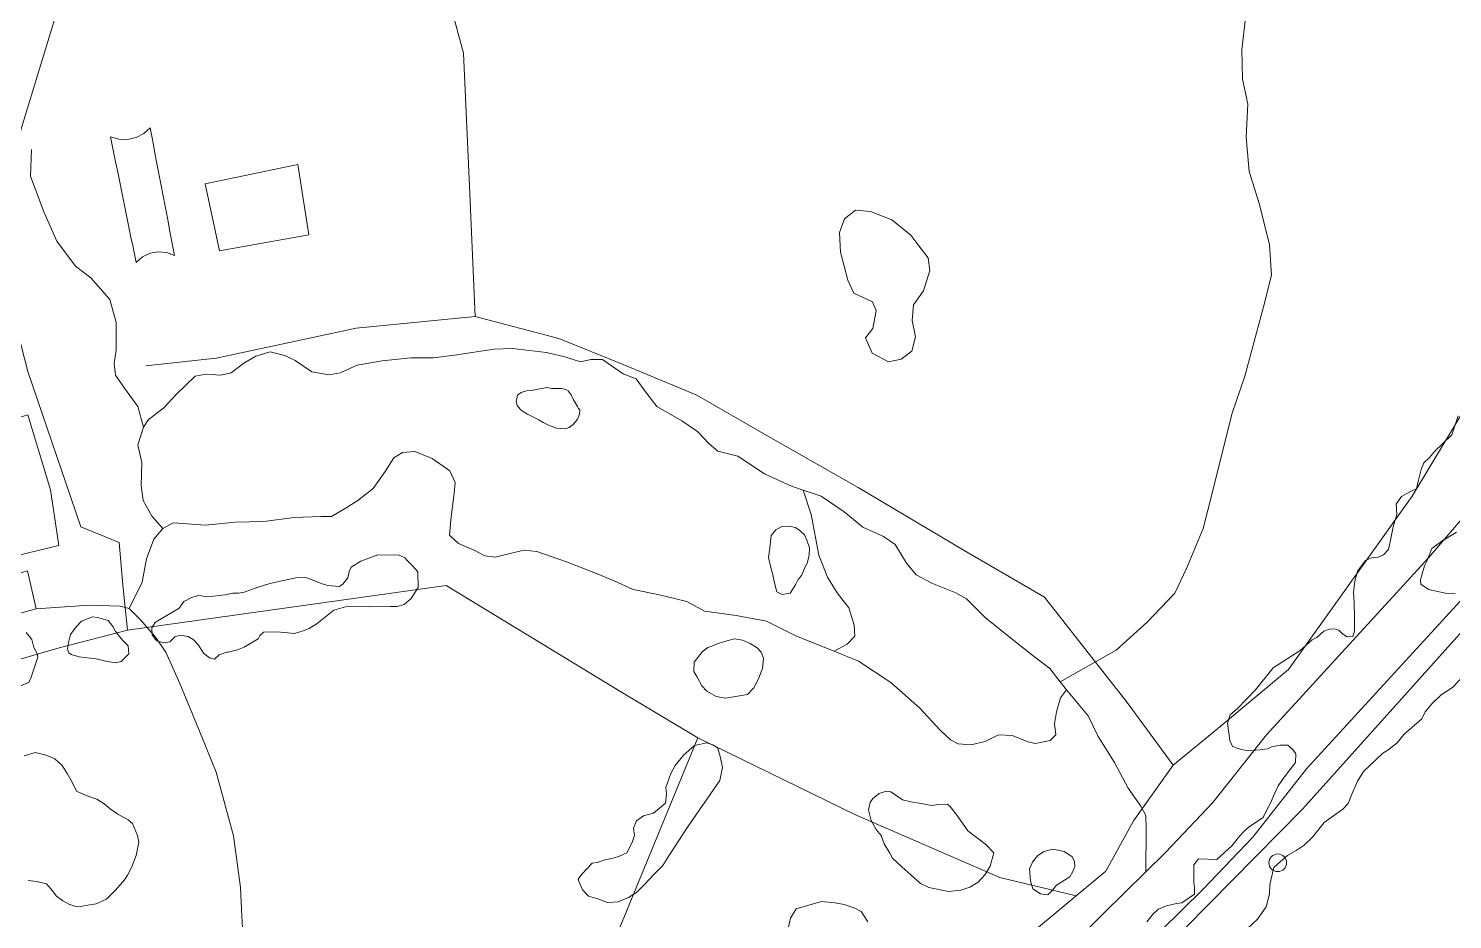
# Model space of a CAD drawing. Header units: metres. Extents: x 4652992 to 4879070, y 2074171 to 2309877.
# Drawn here: x 4653983.8 to 4654108.5, y 2307871.8 to 2307949.8 of the extents above; entities that cross this region are included whole.
import ezdxf

# ---------------------------------------------------------------- set-up
doc = ezdxf.new("R2010")
doc.units = ezdxf.units.M
doc.header["$MEASUREMENT"] = 0
doc.linetypes.add('DGN Style 3', pattern=[92.779933, 66.271381, -26.508552])
doc.layers.get('0').update_dxf_attribs({"color": 4, "lineweight": 0})
for name, color, linetype, lineweight in [('Level 18', 5, 'Continuous', 0), ('Level 19', 38, 'DGN Style 3', 0), ('Level 20', 30, 'DGN Style 3', 0), ('Level 30', 5, 'Continuous', 0), ('Level 31', 38, 'Continuous', 0), ('Level 37', 3, 'Continuous', 0), ('Level 40', 1, 'Continuous', 0), ('Level 61', 4, 'Continuous', 0)]:
    doc.layers.add(name, color=color, linetype=linetype, lineweight=lineweight)

# ---------------------------------------------------------------- blocks, each defined once
blk = doc.blocks.new('POSTE')
at = {"color": 0, "linetype": 'ByBlock', "lineweight": -2}
blk.add_circle((0, 0), 0.77, dxfattribs=at)

msp = doc.modelspace()

# ---------------------------------------------------------------- linework, layer by layer
at = {"layer": 'Level 18', "color": 30}
for points in [[(4654031.282583, 2307792.135615, 1362.111469), (4654032.766425, 2307796.183421, 1361.08055), (4654034.925071, 2307801.5841, 1360.049592), (4654038.408111, 2307812.739149, 1358.158237), (4654042.407332, 2307825.654529, 1355.974473), (4654044.906083, 2307833.295475, 1354.897196), (4654045.684672, 2307835.630785, 1354.702311), (4654046.550326, 2307837.728013, 1354.312656), (4654048.007442, 2307840.162601, 1353.549947), (4654050.069287, 2307843.438198, 1353.008), (4654052.611997, 2307847.35145, 1352.48657), (4654054.967018, 2307849.916885, 1351.953123), (4654057.956441, 2307852.84682, 1351.280471), (4654061.17486, 2307856.17685, 1350.486484), (4654067.406963, 2307862.137476, 1348.999248), (4654070.601029, 2307865.184573, 1348.129729), (4654072.99537, 2307867.419121, 1347.508714), (4654077.89911, 2307872.307539, 1345.850364), (4654081.62404, 2307875.976459, 1344.486836), (4654083.327033, 2307877.653845, 1343.877816), (4654087.496346, 2307882.027581, 1342.541217), (4654092.194857, 2307887.954319, 1340.923552), (4654106.368409, 2307903.449659, 1336.166802), (4654112.000235, 2307909.99808, 1334.29471)], [(4654035.686228, 2307790.543365, 1361.843059), (4654037.159197, 2307794.56151, 1361.084717), (4654038.506288, 2307798.171348, 1360.286321), (4654040.466233, 2307804.318884, 1359.160695), (4654042.967902, 2307811.42326, 1357.840496), (4654046.798466, 2307824.282787, 1355.799508), (4654049.274124, 2307831.853118, 1354.616921), (4654049.997843, 2307834.023849, 1354.200458), (4654050.672362, 2307835.658013, 1353.844496), (4654051.927958, 2307837.755896, 1353.478688), (4654053.9446, 2307840.959681, 1352.845971), (4654056.260175, 2307844.52337, 1352.159729), (4654058.273585, 2307846.716673, 1351.734911), (4654061.220785, 2307849.605224, 1351.168317), (4654064.419678, 2307852.915052, 1350.363161), (4654070.584312, 2307858.811147, 1348.909429), (4654073.758, 2307861.838804, 1348.069287), (4654076.189304, 2307864.107848, 1347.431332), (4654081.136917, 2307869.040002, 1345.846709), (4654086.606611, 2307874.427451, 1344.034654), (4654090.970686, 2307879.005498, 1342.608338), (4654095.698676, 2307884.969421, 1340.737688), (4654109.810134, 2307900.396876, 1336.157774)]]:
    msp.add_polyline3d(points, dxfattribs=at)
at = {"layer": 'Level 19', "linetype": 'DGN Style 3'}
msp.add_polyline3d([(4653941.475133, 2307887.944832, 1372.263503), (4653946.761033, 2307889.437995, 1371.74881), (4653965.209184, 2307893.996461, 1369.516568), (4653973.723652, 2307896.10403, 1368.367605), (4653980.222872, 2307897.844685, 1367.503701), (4653984.448662, 2307898.993911, 1367.053981), (4653983.70497, 2307902.309833, 1367.076432), (4653979.762539, 2307901.209324, 1367.526355), (4653972.970947, 2307899.40081, 1368.482234), (4653964.621545, 2307897.298582, 1369.443454), (4653946.297689, 2307892.726222, 1371.429008), (4653940.755064, 2307891.093587, 1372.163991)], dxfattribs=at)
at = {"layer": 'Level 20', "linetype": 'Continuous'}
for points in [[(4654074.117871, 2307892.597619, 1346.4038), (4654079.013233, 2307895.352285, 1346.0035), (4654081.735136, 2307897.816361, 1345.5835), (4654084.149422, 2307900.365132, 1344.9535), (4654085.16704, 2307902.520611, 1344.6735), (4654086.640241, 2307906.025107, 1344.0435), (4654087.448173, 2307909.230288, 1343.5535), (4654089.15573, 2307916.0149, 1342.2235), (4654090.27127, 2307919.331083, 1341.6635), (4654091.919781, 2307925.397847, 1340.9635), (4654092.609418, 2307928.194004, 1340.5435), (4654092.452023, 2307930.851074, 1340.3335), (4654091.583075, 2307934.373497, 1340.1235), (4654090.677884, 2307937.253905, 1339.8435), (4654090.398797, 2307940.262344, 1339.7735), (4654090.546023, 2307943.145006, 1339.5635), (4654090.091786, 2307945.36576, 1339.5635), (4654090.023927, 2307947.918795, 1339.2835), (4654090.342704, 2307950.687424, 1339.2135)], [(4653993.843182, 2307914.888457, 1363.28), (4653993.340731, 2307916.690572, 1363.21), (4653992.190362, 2307918.286399, 1363.49), (4653991.385842, 2307919.431015, 1363.84), (4653991.295162, 2307920.464902, 1364.33), (4653991.450215, 2307921.616083, 1364.47), (4653991.465768, 2307924.031611, 1364.47), (4653990.89283, 2307926.058337, 1364.47), (4653989.230088, 2307927.949401, 1364.47), (4653987.907526, 2307928.969607, 1364.33), (4653986.249038, 2307931.158595, 1364.33), (4653985.128717, 2307933.722768, 1364.19), (4653983.959607, 2307936.856, 1364.19), (4653984.051417, 2307939.184035, 1363.7)], [(4654081.62404, 2307875.976459, 1344.633981), (4654081.647825, 2307879.710239, 1344.45), (4654081.621525, 2307880.900714, 1345.01), (4654081.164657, 2307881.713253, 1345.22), (4654080.059346, 2307883.27437, 1345.36), (4654078.864158, 2307885.525268, 1345.36), (4654077.450783, 2307887.822472, 1345.78), (4654076.569018, 2307889.623272, 1345.99), (4654074.674469, 2307891.886919, 1346.27), (4654074.117871, 2307892.597619, 1346.403759), (4654073.218054, 2307893.746563, 1346.62), (4654071.614626, 2307894.977561, 1346.83), (4654069.353564, 2307896.767533, 1347.25), (4654067.549495, 2307898.226564, 1347.6), (4654065.901271, 2307899.868863, 1347.95), (4654064.994184, 2307900.378128, 1348.09), (4654062.948945, 2307901.193383, 1348.37), (4654061.52043, 2307901.971041, 1348.65), (4654060.661851, 2307902.989152, 1348.65), (4654059.659383, 2307904.623102, 1348.93), (4654058.64892, 2307905.303784, 1349.07), (4654056.833141, 2307906.136046, 1349.35), (4654055.196033, 2307907.475491, 1349.7), (4654053.18049, 2307908.828683, 1350.12), (4654051.620863, 2307909.370509, 1350.416386), (4654050.602036, 2307909.724457, 1350.61), (4654048.233665, 2307910.787416, 1351.17), (4654045.882678, 2307912.337189, 1351.38), (4654044.135313, 2307912.777124, 1351.8), (4654043.3816, 2307913.430387, 1351.94), (4654042.353342, 2307914.508088, 1352.29), (4654040.984428, 2307915.443585, 1352.71), (4654038.808577, 2307916.688532, 1352.99), (4654037.835758, 2307917.943554, 1353.13), (4654036.997769, 2307919.122557, 1353.41), (4654035.84678, 2307919.536134, 1353.62), (4654034.825171, 2307920.245075, 1353.9), (4654034.035641, 2307920.791309, 1354.11), (4654033.0253, 2307920.807703, 1354.25), (4654032.117459, 2307920.609761, 1354.53), (4654030.754314, 2307921.03742, 1354.74), (4654029.146102, 2307921.41082, 1355.02), (4654026.162087, 2307921.779198, 1355.44), (4654024.561152, 2307921.71221, 1355.72), (4654021.083364, 2307921.170567, 1356.28), (4654019.238053, 2307920.938254, 1356.7), (4654017.246326, 2307920.95487, 1357.26), (4654014.759685, 2307920.67554, 1358.17), (4654012.567516, 2307920.31934, 1358.38), (4654011.0833, 2307919.636952, 1358.87), (4654010.122951, 2307919.464565, 1358.94), (4654008.598995, 2307919.716206, 1359.08), (4654007.143632, 2307920.707451, 1359.43), (4654006.238416, 2307921.163135, 1359.85), (4654004.935356, 2307921.468007, 1360.06), (4654003.690701, 2307921.104762, 1360.27), (4654002.62523, 2307920.470508, 1360.76), (4654001.523382, 2307919.630973, 1361.18), (4654000.62381, 2307919.442993, 1361.32), (4653999.333364, 2307919.518379, 1361.81), (4653998.366606, 2307919.347001, 1361.95), (4653996.743163, 2307917.761929, 1362.51), (4653995.591344, 2307916.541276, 1362.93), (4653994.275066, 2307915.548389, 1363.14), (4653993.843182, 2307914.888457, 1363.28), (4653993.356385, 2307913.334356, 1363.56), (4653993.713536, 2307911.797514, 1363.77), (4653993.645845, 2307909.782706, 1364.12), (4653993.830353, 2307908.465801, 1364.61), (4653994.621526, 2307907.075478, 1365.24), (4653995.552031, 2307906.00284, 1365.59)], [(4653992.587615, 2307899.009943, 1367.48), (4653993.739041, 2307901.310136, 1366.99), (4653994.101133, 2307903.350938, 1366.43), (4653994.769614, 2307905.068766, 1365.94), (4653995.552031, 2307906.00284, 1365.59), (4653996.460517, 2307906.511982, 1365.17), (4653999.275186, 2307906.311148, 1364.82), (4654001.875206, 2307906.556054, 1364.68), (4654004.375836, 2307906.623877, 1363.63), (4654007.031373, 2307906.972026, 1363.14), (4654009.406538, 2307907.054755, 1363.07), (4654010.316865, 2307907.065876, 1362.44), (4654011.609374, 2307907.817828, 1361.88), (4654012.620016, 2307908.453004, 1361.53), (4654013.968808, 2307909.50884, 1361.46), (4654015.002546, 2307911.005043, 1361.32), (4654015.780876, 2307912.186756, 1360.41), (4654016.540809, 2307912.668583, 1360.06), (4654017.61734, 2307912.75002, 1359.64), (4654019.132951, 2307912.142235, 1359.29), (4654020.660956, 2307911.049937, 1359.22), (4654021.140879, 2307910.025323, 1359.22), (4654021.064348, 2307909.097937, 1359.22), (4654020.804568, 2307907.020682, 1358.94), (4654020.646258, 2307905.425489, 1358.73), (4654021.440032, 2307904.698865, 1358.24), (4654022.868978, 2307904.077009, 1357.61), (4654023.724573, 2307903.621926, 1357.33), (4654024.656276, 2307903.509189, 1357.26), (4654025.692606, 2307903.774062, 1357.12), (4654027.176571, 2307904.117135, 1356.84), (4654028.284935, 2307904.009188, 1356.28), (4654030.879428, 2307903.106228, 1355.72), (4654033.526951, 2307902.077499, 1355.3), (4654035.055162, 2307901.432249, 1354.6), (4654036.716821, 2307900.675667, 1354.18), (4654038.886867, 2307900.229689, 1354.11), (4654041.431717, 2307899.624633, 1353.83), (4654042.976764, 2307898.780234, 1353.69), (4654045.754212, 2307898.392721, 1353.34), (4654048.405845, 2307897.908698, 1353.06), (4654050.968789, 2307896.60729, 1352.5), (4654053.645935, 2307895.533339, 1352.01), (4654054.312179, 2307895.26286, 1351.860616), (4654056.455688, 2307894.392647, 1351.38), (4654059.285756, 2307892.542907, 1351.03), (4654061.820249, 2307890.28741, 1350.47), (4654063.611545, 2307888.354184, 1349.98), (4654064.510571, 2307887.51393, 1349.84), (4654065.197697, 2307887.166364, 1349.7), (4654066.298113, 2307887.088841, 1349.49), (4654067.559967, 2307887.378221, 1349.28), (4654068.708807, 2307887.954798, 1348.93), (4654069.907185, 2307887.892174, 1348.65), (4654071.300603, 2307887.339211, 1348.44), (4654071.927614, 2307887.190542, 1348.3), (4654073.246127, 2307887.46856, 1348.02), (4654073.747808, 2307887.941938, 1347.81), (4654073.618261, 2307888.904811, 1347.25), (4654073.806053, 2307889.975771, 1346.83), (4654074.158733, 2307891.194897, 1346.34), (4654074.674469, 2307891.886919, 1346.27)], [(4654054.312179, 2307895.26286, 1351.860616), (4654055.471656, 2307895.883746, 1351.87), (4654056.150561, 2307896.579354, 1351.66), (4654056.083089, 2307897.561395, 1351.45), (4654055.60923, 2307899.072401, 1351.1), (4654054.584074, 2307900.371257, 1350.33), (4654053.74104, 2307901.758484, 1350.05), (4654052.976584, 2307903.693002, 1349.98), (4654052.314467, 2307907.24082, 1350.05), (4654051.620863, 2307909.370509, 1350.416386)], [(4654002.618905, 2307869.449511, 1369.3), (4654002.45334, 2307872.074898, 1369.16), (4654002.349149, 2307874.58745, 1368.88), (4654001.742773, 2307879.116469, 1368.46), (4654000.224396, 2307884.695028, 1368.18), (4653998.91319, 2307887.920878, 1368.18), (4653997.018468, 2307892.451553, 1368.25), (4653995.816048, 2307895.178081, 1367.97), (4653994.899658, 2307896.491634, 1367.97), (4653993.601773, 2307898.008903, 1367.69), (4653992.587615, 2307899.009943, 1367.48), (4653991.820867, 2307899.221887, 1367.34), (4653989.080562, 2307899.288654, 1367.06), (4653984.448662, 2307898.993911, 1367.314964)]]:
    msp.add_polyline3d(points, dxfattribs=at)
at = {"layer": 'Level 30', "color": 1}
msp.add_polyline3d([(4653986.439889, 2307904.520094, 1369.863129), (4653981.363112, 2307903.307039, 1369.863129), (4653980.401162, 2307908.133932, 1370.143129), (4653980.870947, 2307908.251075, 1370.283129), (4653979.509444, 2307914.664231, 1369.513128), (4653983.727123, 2307915.969238, 1369.443129), (4653985.705437, 2307909.410546, 1369.863129), (4653986.439889, 2307904.520094, 1369.863129)], dxfattribs=at)
at = {"layer": 'Level 31', "elevation": 1362.513128, "flags": 128}
msp.add_lwpolyline([(4654008.322261, 2307931.713362), (4654000.495395, 2307930.304703), (4653999.262528, 2307936.174525), (4654007.367369, 2307937.877985), (4654008.322261, 2307931.713362)], dxfattribs=at)
at = {"layer": 'Level 31'}
msp.add_polyline3d([(4653994.571482, 2307940.34468, 1361.7359), (4653994.71409, 2307939.59905, 1361.8559), (4653994.856698, 2307938.85342, 1361.9759), (4653994.999306, 2307938.10779, 1362.0959), (4653995.141914, 2307937.362161, 1362.2159), (4653995.284523, 2307936.616531, 1362.3359), (4653995.427131, 2307935.870901, 1362.4559), (4653995.569739, 2307935.125271, 1362.5759), (4653995.712347, 2307934.379641, 1362.6959), (4653995.854955, 2307933.634011, 1362.8159), (4653995.997563, 2307932.888382, 1362.9359), (4653996.140171, 2307932.142752, 1363.0559), (4653996.282779, 2307931.397122, 1363.1759), (4653996.425388, 2307930.651492, 1363.2959), (4653996.567996, 2307929.905862, 1363.4159), (4653995.879244, 2307930.165576, 1363.4159), (4653995.146249, 2307930.233018, 1363.4159), (4653994.42167, 2307930.103345, 1363.4159), (4653993.75756, 2307929.785872, 1363.4159), (4653993.201631, 2307929.303406, 1363.4159), (4653993.052672, 2307930.035462, 1363.2959), (4653992.903713, 2307930.767517, 1363.1759), (4653992.754754, 2307931.499573, 1363.0559), (4653992.605794, 2307932.231628, 1362.9359), (4653992.456835, 2307932.963684, 1362.8159), (4653992.307876, 2307933.695739, 1362.6959), (4653992.158917, 2307934.427795, 1362.5759), (4653992.009957, 2307935.15985, 1362.4559), (4653991.860998, 2307935.891906, 1362.3359), (4653991.712039, 2307936.623961, 1362.2159), (4653991.56308, 2307937.356017, 1362.0959), (4653991.41412, 2307938.088072, 1361.9759), (4653991.265161, 2307938.820128, 1361.8559), (4653991.116202, 2307939.552183, 1361.7359), (4653990.967243, 2307940.284239, 1361.6159), (4653991.69672, 2307940.072857, 1361.6159), (4653992.455937, 2307940.052632, 1361.6159), (4653993.195634, 2307940.224877, 1361.6159), (4653993.867817, 2307940.578416, 1361.6159), (4653994.428874, 2307941.09031, 1361.6159), (4653994.571482, 2307940.34468, 1361.7359)], dxfattribs=at)
at = {"layer": 'Level 37'}
for points in [[(4653968.505752, 2307890.367945, 1373.119268), (4653986.478047, 2307895.562874, 1370.84), (4653992.464212, 2307897.117311, 1369.37), (4653992.054952, 2307901.077194, 1368.39), (4653991.729078, 2307904.789582, 1367.13), (4653988.359247, 2307906.147458, 1367.41), (4653983.729672, 2307919.739776, 1368.32), (4653980.645521, 2307931.584891, 1367.76), (4653983.167814, 2307941.063415, 1365.52), (4653987.893099, 2307956.606249, 1359.99), (4654003.009954, 2307958.713837, 1355.873533), (4654011.604543, 2307957.715518, 1352.303533), (4654016.181108, 2307958.306375, 1352.303533), (4654018.922905, 2307960.098451, 1351.113533), (4654020.540218, 2307952.592234, 1353.003533), (4654021.877481, 2307947.600239, 1353.633533), (4654022.383091, 2307935.973468, 1356.223533), (4654022.879081, 2307924.575606, 1357.89)], [(4654084.003309, 2307885.312513, 1346.55), (4654079.986104, 2307890.78922, 1346.97), (4654072.740363, 2307900.01545, 1348.09), (4654065.703762, 2307904.082123, 1349.35), (4654056.441742, 2307909.598808, 1350.4), (4654048.180567, 2307914.304934, 1351.94), (4654042.310503, 2307917.685548, 1353.34), (4654035.848194, 2307920.377025, 1354.67), (4654030.229745, 2307922.654811, 1356), (4654022.879081, 2307924.575606, 1357.89), (4654012.471051, 2307923.548963, 1360.34), (4654000.200515, 2307920.911222, 1362.65), (4653994.069667, 2307920.256737, 1363.84)], [(4653992.464212, 2307897.117311, 1369.37), (4654020.35837, 2307901.034498, 1362.79), (4654035.718264, 2307891.693256, 1359.22), (4654042.388077, 2307887.694241, 1357.19), (4654035.557879, 2307871.092835, 1360.9), (4654032.471061, 2307862.501714, 1362.3), (4654040.359741, 2307858.242132, 1360.2), (4654052.725663, 2307851.1335, 1356.49), (4654070.302813, 2307869.522137, 1351.66), (4654075.509521, 2307873.865336, 1350.3049), (4654078.102748, 2307876.028489, 1349.63), (4654080.546223, 2307880.443312, 1346.2), (4654084.003309, 2307885.312513, 1346.55), (4654087.922992, 2307888.500597, 1346.55), (4654094.105221, 2307893.661023, 1345.43), (4654104.942114, 2307908.839928, 1342), (4654110.695015, 2307918.385254, 1340.25), (4654114.240479, 2307921.943115, 1339.2112)], [(4654018.103193, 2307733.866198, 1379.8667), (4654019.527773, 2307740.234184, 1377.4211), (4654024.610349, 2307755.854862, 1374.4211), (4654029.018256, 2307769.679492, 1370.5211), (4654033.695976, 2307780.731669, 1368.4211), (4654040.387776, 2307800.037999, 1363.1535), (4654049.217695, 2307825.033381, 1358.4635), (4654053.323286, 2307835.793734, 1357.2735), (4654064.56222, 2307849.963315, 1354.8935), (4654083.019404, 2307868.957984, 1349.9235), (4654095.326872, 2307881.446049, 1348.7335), (4654114.482277, 2307902.768604, 1340.9635)], [(4654042.388077, 2307887.694241, 1357.19), (4654056.197267, 2307880.958615, 1353.97), (4654068.820487, 2307875.480298, 1351.66), (4654075.509521, 2307873.865336, 1350.30491)]]:
    msp.add_polyline3d(points, dxfattribs=at)
at = {"layer": 'Level 40', "color": 3, "flags": 128}
for points, elevation in [([(4654029.181147, 2307918.359886), (4654029.609719, 2307918.277876), (4654030.137888, 2307918.254561), (4654030.44835, 2307918.259082), (4654030.817357, 2307918.16428), (4654031.040891, 2307918.050664), (4654031.288756, 2307917.706047), (4654031.516092, 2307917.282428), (4654031.574636, 2307917.183108), (4654031.840996, 2307916.693285), (4654031.938567, 2307916.527755), (4654032.04298, 2307916.388561), (4654032.061481, 2307916.243346), (4654032.005729, 2307915.920562), (4654031.864067, 2307915.591758), (4654031.483177, 2307915.099679), (4654031.111155, 2307914.858149), (4654030.773344, 2307914.748288), (4654030.001157, 2307914.806192), (4654029.303208, 2307915.041663), (4654028.83663, 2307915.301976), (4654028.475477, 2307915.535208), (4654027.949332, 2307915.782734), (4654027.475897, 2307916.016721), (4654027.035655, 2307916.270275), (4654026.832634, 2307916.462891), (4654026.577898, 2307916.781166), (4654026.475475, 2307917.144596), (4654026.5302, 2307917.355284), (4654026.612289, 2307917.67132), (4654026.931609, 2307917.926414), (4654027.38856, 2307918.061869), (4654027.818146, 2307918.091977), (4654028.261414, 2307918.174759), (4654029.181147, 2307918.359886)], 1357.242636), ([(4654048.685895, 2307904.311049), (4654048.821776, 2307905.400199), (4654049.2268, 2307905.884598), (4654049.75072, 2307906.174244), (4654050.38415, 2307906.229849), (4654050.931573, 2307906.098379), (4654051.324172, 2307905.837913), (4654051.727732, 2307905.450188), (4654051.94676, 2307904.982153), (4654052.158003, 2307904.308277), (4654052.134655, 2307903.690735), (4654051.984637, 2307903.062062), (4654051.726697, 2307902.500837), (4654051.459378, 2307901.900311), (4654051.170114, 2307901.554307), (4654050.930917, 2307901.071648), (4654050.469674, 2307900.35146), (4654049.778397, 2307900.226543), (4654049.29818, 2307900.466425), (4654049.115034, 2307901.258211), (4654048.952235, 2307901.962029), (4654048.770678, 2307902.587264), (4654048.567174, 2307903.467059), (4654048.685895, 2307904.311049)], 1354.315205)]:
    msp.add_lwpolyline(points, dxfattribs=dict(at, elevation=elevation))
at = {"layer": 'Level 40', "color": 3}
for points in [[(4654057.060479, 2307922.685011, 1347.89196), (4654057.701997, 2307923.511213, 1346.929079), (4654058.004039, 2307925.073321, 1346.929079), (4654057.696244, 2307925.85822, 1346.929079), (4654056.037326, 2307926.613058, 1346.929079), (4654055.526085, 2307927.731338, 1346.929079), (4654054.882809, 2307930.19416, 1346.447639), (4654054.799495, 2307931.921517, 1346.447639), (4654055.222359, 2307933.100096, 1346.447639), (4654056.183474, 2307933.864391, 1346.447639), (4654057.50345, 2307933.759683, 1346.447639), (4654059.380262, 2307933.022861, 1346.447639), (4654061.045504, 2307931.69693, 1346.447639), (4654061.738926, 2307930.747485, 1346.447639), (4654062.5501, 2307929.698583, 1346.447639), (4654062.71087, 2307928.593039, 1346.447639), (4654062.143739, 2307926.80937, 1346.447639), (4654061.28742, 2307925.59314, 1346.447639), (4654061.146092, 2307924.215747, 1347.41052), (4654061.443016, 2307922.794854, 1347.41052), (4654061.138519, 2307921.518737, 1347.41052), (4654060.195079, 2307920.822492, 1347.41052), (4654059.080427, 2307920.593549, 1347.41052), (4654057.63938, 2307921.366481, 1347.41052), (4654057.060479, 2307922.685011, 1347.89196)], [(4654081.691536, 2307871.583809, 1349.5435), (4654082.282509, 2307872.32688, 1349.5435), (4654082.730644, 2307872.687874, 1349.5435), (4654083.423404, 2307872.990288, 1349.5435), (4654084.300101, 2307873.196614, 1349.5435), (4654084.775621, 2307873.238841, 1349.5435), (4654085.890908, 2307874.012322, 1349.5435), (4654085.873228, 2307874.588847, 1349.5435), (4654085.832079, 2307875.066942, 1349.5435), (4654085.829943, 2307876.576233, 1349.5435), (4654086.215357, 2307877.108227, 1349.5435), (4654087.819998, 2307877.040009, 1347.9435), (4654089.170587, 2307878.282727, 1347.5435), (4654089.690486, 2307878.940776, 1347.5435), (4654090.114249, 2307879.413146, 1347.5435), (4654090.514469, 2307879.786797, 1347.5435), (4654090.951966, 2307880.09933, 1347.5435), (4654091.875977, 2307880.712616, 1347.5435), (4654092.27219, 2307881.504561, 1347.5435), (4654092.53699, 2307881.962795, 1347.5435), (4654092.861653, 2307882.729819, 1346.7435), (4654093.197433, 2307883.485022, 1346.7435), (4654093.668735, 2307884.15548, 1346.7435), (4654094.128246, 2307884.776515, 1346.7435), (4654094.721281, 2307885.522197, 1346.7435), (4654094.750658, 2307886.298607, 1346.7435), (4654094.477632, 2307886.677488, 1346.7435), (4654094.045519, 2307887.042308, 1346.7435), (4654093.371853, 2307887.047226, 1346.7435), (4654092.613718, 2307886.9157, 1346.7435), (4654092.260185, 2307886.739338, 1346.7435), (4654091.612, 2307886.633651, 1346.7435), (4654090.523521, 2307886.567343, 1347.5435), (4654089.787708, 2307886.74384, 1347.5435), (4654089.210804, 2307886.934398, 1347.5435), (4654088.973313, 2307887.460964, 1347.5435), (4654088.763177, 2307888.972363, 1347.5435), (4654088.988754, 2307889.700914, 1347.5435), (4654089.64407, 2307890.274155, 1347.5435), (4654091.20677, 2307891.902242, 1346.7435), (4654092.756352, 2307893.828626, 1346.7435), (4654095.122092, 2307895.323178, 1345.9435), (4654096.179794, 2307896.271875, 1345.9435), (4654096.594617, 2307896.485987, 1345.9435), (4654097.190272, 2307897.022687, 1345.9435), (4654097.703372, 2307897.21317, 1345.9435), (4654098.120147, 2307897.217629, 1345.9435), (4654098.513332, 2307897.123176, 1345.9435), (4654098.847558, 2307896.781448, 1345.9435), (4654099.254502, 2307896.526831, 1345.9435), (4654099.732174, 2307896.568947, 1345.9435), (4654099.899213, 2307897.051684, 1345.9435), (4654099.893255, 2307897.680551, 1345.9435), (4654099.875508, 2307898.259967, 1345.9435), (4654099.863593, 2307899.517711, 1345.9435), (4654099.80283, 2307900.401662, 1345.1435), (4654099.902096, 2307901.389386, 1344.7435), (4654100.163913, 2307902.269275, 1344.7435), (4654100.854989, 2307903.203089, 1344.7435), (4654101.380707, 2307903.443339, 1344.7435), (4654101.969433, 2307903.5113, 1344.7435), (4654102.434085, 2307903.713838, 1344.7435), (4654102.859324, 2307904.187721, 1344.7435), (4654103.012837, 2307904.831685, 1344.7435), (4654103.270183, 2307906.171973, 1343.9435), (4654103.585255, 2307907.233657, 1342.7435), (4654103.539757, 2307908.137584, 1342.7435), (4654104.013597, 2307908.811507, 1342.7435), (4654104.736236, 2307909.215439, 1342.7435), (4654105.324597, 2307909.49408, 1342.7435), (4654105.502228, 2307910.239225, 1342.7435), (4654105.727226, 2307911.183069, 1342.7435), (4654105.968049, 2307911.755414, 1342.7435), (4654106.443822, 2307912.218673, 1342.7435), (4654106.882067, 2307912.743474, 1342.7435), (4654108.423981, 2307914.209179, 1341.9435), (4654108.975255, 2307915.864268, 1341.9435)], [(4654108.829573, 2307905.68886, 1343.1435), (4654107.526249, 2307904.892309, 1344.3435), (4654106.647876, 2307904.265157, 1344.3435), (4654106.228438, 2307903.160803, 1344.3435), (4654106.023629, 2307902.73844, 1344.3435), (4654105.808992, 2307902.056427, 1344.3435), (4654105.679039, 2307901.511255, 1344.3435), (4654105.694828, 2307901.14065, 1344.3435), (4654106.362587, 2307900.665726, 1344.3435), (4654107.844418, 2307900.344397, 1343.5435), (4654108.707984, 2307900.331277, 1342.9087)], [(4653996.608194, 2307896.519907, 1370.3435), (4653996.143044, 2307896.101861, 1370.3435), (4653995.636329, 2307896.019575, 1370.3435), (4653994.983647, 2307896.175881, 1370.3435), (4653994.624152, 2307896.70999, 1370.3435), (4653994.570228, 2307897.333839, 1370.3435), (4653994.881844, 2307897.788675, 1370.3435), (4653995.26262, 2307898.023295, 1370.3435), (4653996.964878, 2307899.044528, 1369.1435), (4653997.390815, 2307899.636082, 1369.1435), (4653998.039851, 2307899.970165, 1369.1435), (4653998.690446, 2307900.140661, 1369.1435), (4653999.47798, 2307900.033543, 1369.1435), (4654000.98209, 2307900.203462, 1369.1435), (4654001.671023, 2307900.364725, 1369.1435), (4654002.198502, 2307900.360696, 1369.1435), (4654002.667505, 2307900.452266, 1369.1435), (4654003.623113, 2307900.800772, 1368.3435), (4654004.916661, 2307901.192297, 1367.5435), (4654007.196832, 2307901.684936, 1365.9435), (4654008.063456, 2307901.723092, 1365.9435), (4654009.001189, 2307901.375327, 1365.9435), (4654009.484716, 2307901.177441, 1365.9435), (4654009.977487, 2307901.018325, 1365.9435), (4654010.979915, 2307900.941939, 1365.9435), (4654011.315016, 2307901.148473, 1365.9435), (4654011.733423, 2307901.70386, 1365.9435), (4654011.86302, 2307902.246522, 1365.9435), (4654012.032814, 2307902.615617, 1365.9435), (4654012.889777, 2307903.153719, 1365.5435), (4654014.364536, 2307903.708614, 1365.1435), (4654016.229442, 2307903.68508, 1364.3435), (4654016.743353, 2307903.438594, 1364.3435), (4654017.035945, 2307903.121971, 1364.3435), (4654017.396644, 2307902.747946, 1364.3435), (4654017.884275, 2307902.220267, 1364.3435), (4654017.889609, 2307900.858299, 1364.7435), (4654017.295542, 2307899.883191, 1365.5435), (4654016.683889, 2307899.373839, 1365.5435), (4654016.069047, 2307899.193233, 1365.5435), (4654015.452597, 2307899.177004, 1365.5435), (4654013.58763, 2307899.161473, 1365.9435), (4654011.738683, 2307899.228978, 1366.7435), (4654010.522429, 2307898.859504, 1367.5435), (4654009.07006, 2307897.692729, 1367.9435), (4654008.354062, 2307897.251386, 1367.9435), (4654007.818165, 2307897.052899, 1367.9435), (4654007.071259, 2307896.823233, 1367.9435), (4654005.53896, 2307896.978288, 1369.5435), (4654004.351161, 2307896.936727, 1369.5435), (4654004.037752, 2307896.644907, 1369.5435), (4654003.887231, 2307896.354827, 1369.5435), (4654002.667987, 2307895.627733, 1369.9435), (4654002.085935, 2307895.400445, 1369.9435), (4654001.264242, 2307895.189792, 1369.9435), (4654001.144207, 2307895.199644, 1369.9435), (4654000.480915, 2307894.969933, 1369.9435), (4654000.063199, 2307894.581007, 1369.9435), (4653999.640733, 2307894.682175, 1369.9435), (4653999.090666, 2307895.099136, 1369.9435), (4653998.652645, 2307895.815262, 1369.9435), (4653998.197778, 2307896.290945, 1369.9435), (4653997.773683, 2307896.555518, 1369.9435), (4653997.226715, 2307896.645773, 1369.9435), (4653996.872167, 2307896.630114, 1369.9435), (4653996.608194, 2307896.519907, 1370.3435)], [(4653987.46537, 2307896.730104, 1372.343533), (4653987.966324, 2307897.401469, 1371.943533), (4653988.411194, 2307897.901276, 1371.943533), (4653989.383747, 2307898.274685, 1371.943533), (4653989.83402, 2307898.213482, 1371.943533), (4653990.361683, 2307898.087104, 1371.943533), (4653990.746881, 2307897.948209, 1371.943533), (4653991.179662, 2307897.424817, 1371.943533), (4653991.40313, 2307896.9982, 1371.943533), (4653992.013573, 2307896.245738, 1371.943533), (4653992.500823, 2307895.755975, 1371.943533), (4653992.562572, 2307895.041658, 1371.943533), (4653991.889249, 2307894.36342, 1371.943533), (4653991.396878, 2307894.248112, 1371.943533), (4653990.550921, 2307894.403994, 1371.943533), (4653989.715461, 2307894.604001, 1371.943533), (4653988.207776, 2307894.781045, 1372.343533), (4653987.515099, 2307894.993479, 1372.343533), (4653987.31641, 2307895.134272, 1372.343533), (4653987.20381, 2307895.440914, 1372.343533), (4653987.296812, 2307896.024634, 1372.343533), (4653987.46537, 2307896.730104, 1372.343533)], [(4653983.581139, 2307896.918348, 1373.143533), (4653984.080084, 2307896.286707, 1373.143533), (4653984.240099, 2307895.596534, 1373.143533), (4653984.530019, 2307895.061519, 1373.143533), (4653984.598595, 2307894.765738, 1373.143533), (4653984.011365, 2307893.006021, 1373.943533), (4653983.808037, 2307892.543123, 1373.943533), (4653983.143324, 2307892.28363, 1373.943533)], [(4654042.03888, 2307893.485119, 1357.915206), (4654042.081033, 2307894.306433, 1357.515206), (4654042.763525, 2307895.223475, 1357.115206), (4654043.26517, 2307895.599743, 1357.115206), (4654043.623508, 2307895.72071, 1357.115206), (4654044.175012, 2307895.960863, 1357.115206), (4654044.930595, 2307896.193438, 1357.115206), (4654045.589567, 2307896.366413, 1357.115206), (4654046.29998, 2307896.237402, 1357.115206), (4654046.973006, 2307895.951854, 1357.115206), (4654047.579044, 2307895.558253, 1357.115206), (4654047.942059, 2307895.181569, 1357.115206), (4654048.150881, 2307894.676374, 1357.115206), (4654048.052919, 2307893.748263, 1357.115206), (4654047.663671, 2307892.80724, 1357.115206), (4654047.282166, 2307892.071213, 1357.115206), (4654046.733941, 2307891.499259, 1357.115206), (4654044.817183, 2307891.165937, 1357.915206), (4654043.990848, 2307891.322668, 1357.915206), (4654043.190874, 2307891.762389, 1357.915206), (4654042.730127, 2307892.244803, 1357.915206), (4654042.305099, 2307893.049315, 1357.915206), (4654042.03888, 2307893.485119, 1357.915206)], [(4654109.620938, 2307893.290107, 1347.1435), (4654108.458048, 2307892.108358, 1347.1435), (4654107.473527, 2307891.457693, 1347.1435), (4654106.673338, 2307890.71054, 1347.1435), (4654106.081035, 2307889.965622, 1347.1435), (4654105.780974, 2307889.359263, 1347.1435), (4654104.212736, 2307887.994032, 1347.9435), (4654103.621057, 2307887.249899, 1347.9435), (4654102.796165, 2307886.613825, 1347.9435), (4654102.370963, 2307886.350962, 1347.9435), (4654100.675735, 2307884.754661, 1349.1435), (4654100.159347, 2307883.88981, 1349.1435), (4654099.597987, 2307882.619408, 1349.1435), (4654099.33589, 2307881.953717, 1349.1435), (4654098.852694, 2307881.44511, 1349.1435), (4654097.228853, 2307880.273213, 1349.1435), (4654096.20366, 2307879.009735, 1349.1435), (4654095.466014, 2307878.301791, 1349.1435), (4654094.787022, 2307877.839982, 1349.1435), (4654094.010151, 2307877.401603, 1349.1435), (4654093.417223, 2307876.867077, 1349.1435), (4654092.824277, 2307876.332534, 1349.1435), (4654092.472147, 2307874.855466, 1349.1435), (4654092.431135, 2307874.032528, 1349.1435), (4654092.161165, 2307872.90009, 1349.1435), (4654091.400898, 2307871.836087, 1349.9435), (4654090.53101, 2307871.004608, 1349.9435)], [(4654032.220988, 2307875.77408, 1362.343533), (4654033.148455, 2307876.721092, 1361.943533), (4654033.568459, 2307876.774095, 1361.943533), (4654034.287036, 2307877.011438, 1361.943533), (4654034.982485, 2307877.151994, 1361.943533), (4654035.533418, 2307877.327109, 1361.943533), (4654036.16714, 2307877.635857, 1361.943533), (4654036.638907, 2307878.545968, 1361.943533), (4654036.855355, 2307879.144061, 1360.743533), (4654036.752946, 2307879.783452, 1360.743533), (4654037.011402, 2307880.438971, 1360.743533), (4654037.621111, 2307880.856693, 1360.743533), (4654038.497118, 2307881.108182, 1360.743533), (4654039.5631, 2307881.977325, 1360.343533), (4654039.65175, 2307882.776385, 1360.343533), (4654039.585993, 2307883.356074, 1360.343533), (4654040.031723, 2307884.582309, 1360.343533), (4654040.398398, 2307885.26351, 1360.343533), (4654041.124095, 2307886.166307, 1360.343533), (4654042.091073, 2307887.011264, 1360.343533), (4654043.172, 2307887.264967, 1360.343533), (4654043.691264, 2307887.08931, 1360.343533), (4654044.127542, 2307886.779748, 1360.343533), (4654044.388268, 2307885.94837, 1360.343533), (4654044.540909, 2307885.091631, 1360.343533), (4654044.323021, 2307883.964809, 1360.343533), (4654041.476017, 2307879.88677, 1361.143533), (4654039.900315, 2307877.464392, 1362.343533), (4654039.321131, 2307876.529572, 1362.343533), (4654038.584047, 2307875.78583, 1362.343533), (4654037.692977, 2307874.8233, 1362.343533), (4654037.027039, 2307874.164696, 1362.343533), (4654036.310979, 2307873.722516, 1362.343533), (4654035.402354, 2307873.326353, 1362.343533), (4654034.478205, 2307873.29171, 1362.343533), (4654033.634805, 2307873.595598, 1362.343533), (4654032.827961, 2307873.839628, 1362.343533), (4654032.294458, 2307874.376171, 1362.343533), (4654031.999689, 2307875.06014, 1362.343533), (4654031.912975, 2307875.336496, 1362.343533), (4654032.220988, 2307875.77408, 1362.343533)], [(4653983.394318, 2307886.123832, 1374.56368), (4653984.370517, 2307886.410706, 1374.56368), (4653985.229074, 2307886.205415, 1374.56368), (4653986.099071, 2307885.867325, 1374.56368), (4653986.73692, 2307885.281274, 1374.56368), (4653987.172043, 2307884.570298, 1374.56368), (4653987.597355, 2307883.818332, 1374.56368), (4653987.971982, 2307883.035148, 1374.56368), (4653988.614494, 2307882.738136, 1375.76368), (4653989.166112, 2307882.51974, 1375.76368), (4653989.768287, 2307882.332533, 1375.76368), (4653990.403138, 2307881.921173, 1375.76368), (4653990.9466, 2307881.488397, 1375.76368), (4653991.612418, 2307881.026388, 1375.76368), (4653992.522947, 2307880.505908, 1375.76368), (4653992.88195, 2307880.203781, 1375.76368), (4653993.319462, 2307879.147394, 1375.76368), (4653993.437087, 2307878.556846, 1375.76368), (4653993.204123, 2307877.401096, 1375.76368), (4653992.837336, 2307876.407096, 1375.76368), (4653992.447627, 2307875.678143, 1375.76368), (4653992.176919, 2307875.266878, 1375.76368), (4653991.402202, 2307874.370241, 1375.76368), (4653990.606215, 2307873.565172, 1375.76368), (4653989.694222, 2307873.177169, 1375.76368), (4653988.973026, 2307873.04647, 1375.76368), (4653988.343177, 2307872.937221, 1375.76368), (4653987.834024, 2307872.972232, 1375.76368), (4653987.313393, 2307873.139795, 1375.76368), (4653986.781283, 2307873.439916, 1375.76368), (4653986.227912, 2307873.831664, 1375.76368), (4653985.77401, 2307874.459314, 1375.76368), (4653985.362586, 2307874.90374, 1375.76368), (4653984.505631, 2307875.108358, 1375.76368), (4653983.751499, 2307875.201871, 1375.76368)], [(4654057.32099, 2307881.385729, 1355.543533), (4654057.472403, 2307882.02039, 1355.543533), (4654057.711276, 2307882.376052, 1355.543533), (4654058.27647, 2307882.80837, 1355.543533), (4654058.892186, 2307883.022138, 1355.543533), (4654059.292323, 2307882.977894, 1355.543533), (4654060.308963, 2307882.270343, 1354.743533), (4654061.038185, 2307882.09567, 1354.743533), (4654061.779034, 2307881.969876, 1354.743533), (4654062.860115, 2307881.762582, 1354.743533), (4654063.501696, 2307881.86721, 1354.743533), (4654064.228806, 2307881.899679, 1354.743533), (4654064.485462, 2307881.683216, 1354.743533), (4654065.148519, 2307880.801151, 1354.743533), (4654066.033212, 2307879.556087, 1354.743533), (4654067.61768, 2307878.354422, 1356.343533), (4654068.306417, 2307877.624054, 1356.743533), (4654067.979089, 2307876.466405, 1356.743533), (4654067.55092, 2307875.74489, 1356.743533), (4654066.928937, 2307875.06975, 1356.743533), (4654066.208056, 2307874.624266, 1356.743533), (4654065.4251, 2307874.348127, 1356.743533), (4654064.326145, 2307874.250606, 1356.743533), (4654062.622467, 2307874.602815, 1356.343533), (4654061.881459, 2307874.934778, 1356.343533), (4654061.039478, 2307875.703248, 1356.343533), (4654060.239296, 2307876.403636, 1355.543533), (4654059.444783, 2307877.161474, 1355.543533), (4654059.186383, 2307877.584572, 1355.543533), (4654058.718133, 2307878.419163, 1355.543533), (4654058.432474, 2307879.158449, 1355.543533), (4654057.991449, 2307879.67691, 1355.543533), (4654057.560081, 2307880.451114, 1355.543533), (4654057.32099, 2307881.385729, 1355.543533)], [(4654071.68595, 2307876.802989, 1353.115205), (4654072.118015, 2307877.368041, 1352.715206), (4654072.690675, 2307877.751946, 1352.715206), (4654073.476563, 2307877.935416, 1352.315205), (4654074.045385, 2307877.836421, 1352.315205), (4654074.465689, 2307877.735759, 1352.315205), (4654074.790732, 2307877.546199, 1352.315205), (4654075.169015, 2307877.269419, 1352.315205), (4654075.373597, 2307876.885295, 1352.315205), (4654075.412884, 2307876.429051, 1352.315205), (4654075.233632, 2307875.987902, 1352.315205), (4654074.975931, 2307875.528296, 1352.315205), (4654073.79935, 2307874.809176, 1353.115205), (4654073.436981, 2307874.375214, 1353.115205), (4654073.039619, 2307873.949618, 1353.115205), (4654072.393079, 2307874.029996, 1353.115205), (4654071.725468, 2307874.487374, 1353.115205), (4654071.518244, 2307875.169315, 1353.115205), (4654071.438319, 2307876.229946, 1353.115205), (4654071.68595, 2307876.802989, 1353.115205)], [(4654050.25525, 2307870.84834, 1357.943533), (4654050.510655, 2307871.918805, 1357.943533), (4654051.010079, 2307872.725159, 1357.943533), (4654053.213316, 2307873.38106, 1357.943533), (4654054.40977, 2307873.249126, 1357.943533), (4654055.195754, 2307873.112524, 1357.943533), (4654056.140463, 2307872.783671, 1357.943533), (4654056.686373, 2307872.498801, 1357.943533), (4654057.286567, 2307871.583864, 1357.943533)]]:
    msp.add_polyline3d(points, dxfattribs=at)

# ---------------------------------------------------------------- block references
at = {"layer": 'Level 61', "zscale": 0.1}
msp.add_blockref('POSTE', (4654093.168495, 2307876.756403, 1346.843533), dxfattribs=at)

doc.saveas('drawing.dxf')
